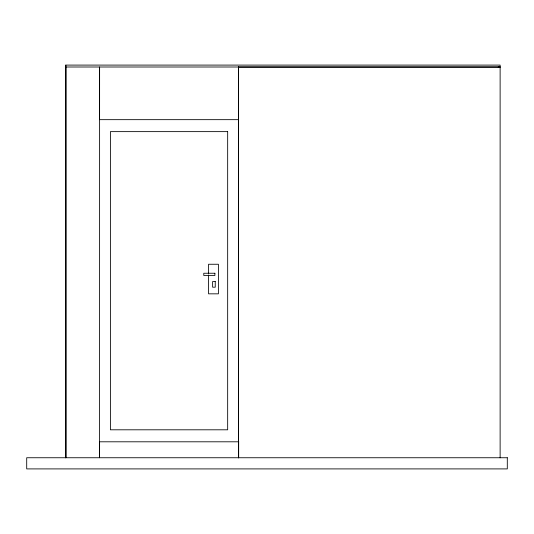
<?xml version="1.0" encoding="UTF-8"?>
<svg xmlns="http://www.w3.org/2000/svg" width="534" height="534" viewBox="0 0 534 534"><rect width="100%" height="100%" fill="white"/><g stroke="black" fill="none" stroke-linecap="round" stroke-linejoin="round"><path stroke-width="0.8" d="M65.795 65.095L65.795 457.745L65.795 65.095L500.124 65.095L500.124 457.805M99.611 441.772L99.598 457.745L99.611 67.004L99.598 119.663L238.598 119.663M238.531 67.004L238.484 457.805L238.484 67.084L500.124 67.084M498.215 67.037L500.124 67.004L65.795 67.004L65.836 457.745M99.498 441.798L238.765 441.798M238.665 441.772L238.665 457.745M238.464 67.084L238.464 457.805M208.554 273.295L208.554 264.257L218.426 264.257L218.426 293.833L208.554 293.833L208.554 274.937M227.664 131.631L110.398 131.631L110.398 429.803L227.664 429.803L227.664 131.631M214.888 273.248L203.774 273.248L203.774 275.471L214.888 275.471L214.888 273.248M215.249 281.545L212.625 281.545L212.625 287.185L215.249 287.185L215.249 281.545M507.3 457.745L26.7 457.745L26.7 468.905L507.3 468.905L507.3 457.745"/></g></svg>
